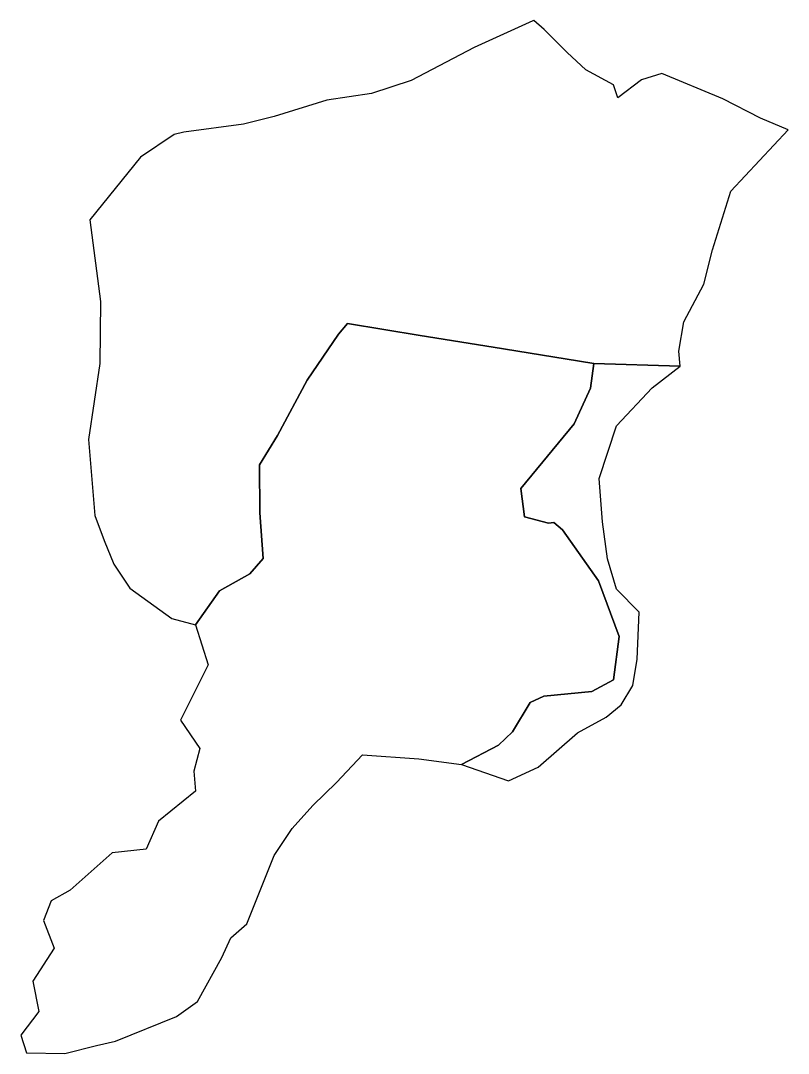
# Model space of a CAD drawing. Header units: metres. Extents: x 1097680 to 1098133, y 876673 to 877282.
import ezdxf

# ---------------------------------------------------------------- set-up
doc = ezdxf.new("R2010")
doc.units = ezdxf.units.M

msp = doc.modelspace()

# ---------------------------------------------------------------- linework, layer by layer
at = {"layer": 'VALOY_AREA_32V'}
msp.add_lwpolyline([(1098031.5418, 877042.7956), (1098052.4684, 877065.204), (1098068.979, 877077.9612), (1098018.0416, 877079.4726), (1098016.0941, 877064.8774), (1098006.4629, 877043.928), (1097975.1128, 877005.8093), (1097977.3025, 876989.1653), (1097991.3914, 876985.2898), (1097994.5838, 876985.6544), (1097999.6507, 876981.452), (1098020.9466, 876951.3492), (1098033.0512, 876918.5044), (1098029.7071, 876892.9091), (1098016.8989, 876886.062), (1097988.7235, 876883.3367), (1097980.6786, 876879.6352), (1097970.2232, 876862.303), (1097961.982, 876854.5482), (1097940.1055, 876843.0777), (1097967.8215, 876833.3564), (1097985.3572, 876841.5117), (1098008.5662, 876861.7596), (1098025.4644, 876870.8878), (1098034.2754, 876878.1886), (1098041.0037, 876889.62), (1098043.5793, 876905.1189), (1098044.8671, 876932.9241), (1098031.4887, 876946.3609), (1098026.0667, 876964.3356), (1098023.2089, 876986.2217), (1098021.2439, 877011.5899)], close=True, dxfattribs=at)
at = {"layer": 'VALOY_NORTE_50V'}
msp.add_lwpolyline([(1098098.7877, 877181.0153), (1098132.6851, 877217.2982), (1098116.3616, 877224.1722), (1098094.0278, 877235.4523), (1098058.0643, 877250.5109), (1098046.2516, 877246.6242), (1098032.2219, 877236.147), (1098029.6465, 877243.775), (1098013.2966, 877252.5796), (1098002.422, 877262.853), (1097988.8987, 877276.4278), (1097982.7963, 877281.5711), (1097982.2483, 877281.4517), (1097947.5653, 877265.7275), (1097910.4959, 877246.3091), (1097887.158, 877238.6219), (1097860.7786, 877234.731), (1097829.739, 877225.0936), (1097811.712, 877220.5784), (1097776.5199, 877215.8379), (1097770.9154, 877214.4565), (1097751.0799, 877201.0891), (1097721.1701, 877164.125), (1097727.4347, 877115.9877), (1097727.1254, 877079.3916), (1097720.4021, 877034.7349), (1097724.0334, 876989.8002), (1097729.7171, 876975.1751), (1097735.4118, 876961.2346), (1097744.6661, 876947.1036), (1097769.5838, 876929.1949), (1097783.4175, 876925.4042), (1097797.6013, 876945.3994), (1097815.4707, 876955.5597), (1097823.335, 876964.5223), (1097821.271, 876991.528), (1097821.1489, 877019.74), (1097831.8278, 877037.0259), (1097849.1522, 877069.6223), (1097867.6034, 877096.7114), (1097872.9586, 877102.9607), (1097915.7934, 877096.026), (1097958.714, 877089.0774), (1098001.2353, 877082.1935), (1098018.0416, 877079.4726), (1098068.979, 877077.9612), (1098068.2584, 877086.7336), (1098071.204, 877103.9395), (1098082.8512, 877126.1998), (1098088.05, 877146.5085)], close=True, dxfattribs=at)
at = {"layer": 'VALOY_SUR_60V'}
msp.add_lwpolyline([(1098006.4629, 877043.928), (1098016.0941, 877064.8774), (1098018.0416, 877079.4726), (1098001.2353, 877082.1935), (1097958.714, 877089.0774), (1097915.7934, 877096.026), (1097872.9586, 877102.9607), (1097867.6034, 877096.7114), (1097849.1522, 877069.6223), (1097831.8278, 877037.0259), (1097821.1489, 877019.74), (1097821.271, 876991.528), (1097823.335, 876964.5223), (1097815.4707, 876955.5597), (1097797.6013, 876945.3994), (1097783.4175, 876925.4042), (1097790.8458, 876901.8383), (1097774.6472, 876869.2469), (1097786.0725, 876852.468), (1097782.4014, 876839.1796), (1097783.4436, 876827.4215), (1097761.6193, 876809.6654), (1097754.4706, 876793.0919), (1097734.4074, 876791.0114), (1097709.5691, 876769.0679), (1097698.4567, 876762.7088), (1097693.9443, 876751.2136), (1097700.2375, 876734.7723), (1097687.5082, 876715.4545), (1097691.1899, 876697.4219), (1097680.4385, 876683.5922), (1097683.8458, 876673.1056), (1097706.4367, 876672.8085), (1097725.0929, 876677.4153), (1097736.3425, 876680.0203), (1097772.2897, 876694.5536), (1097784.55, 876703.3191), (1097798.9028, 876729.2188), (1097804.1878, 876740.9252), (1097813.7462, 876749.1494), (1097829.6876, 876789.4628), (1097840.4076, 876805.4371), (1097852.6423, 876818.9684), (1097866.4074, 876832.4095), (1097881.8155, 876848.8441), (1097914.957, 876846.4258), (1097940.1055, 876843.0777), (1097961.982, 876854.5482), (1097970.2232, 876862.303), (1097980.6786, 876879.6352), (1097988.7235, 876883.3367), (1098016.8989, 876886.062), (1098029.7071, 876892.9091), (1098033.0512, 876918.5044), (1098020.9466, 876951.3492), (1097999.6507, 876981.452), (1097994.5838, 876985.6544), (1097991.3914, 876985.2898), (1097977.3025, 876989.1653), (1097975.1128, 877005.8093)], close=True, dxfattribs=at)

doc.saveas('drawing.dxf')
